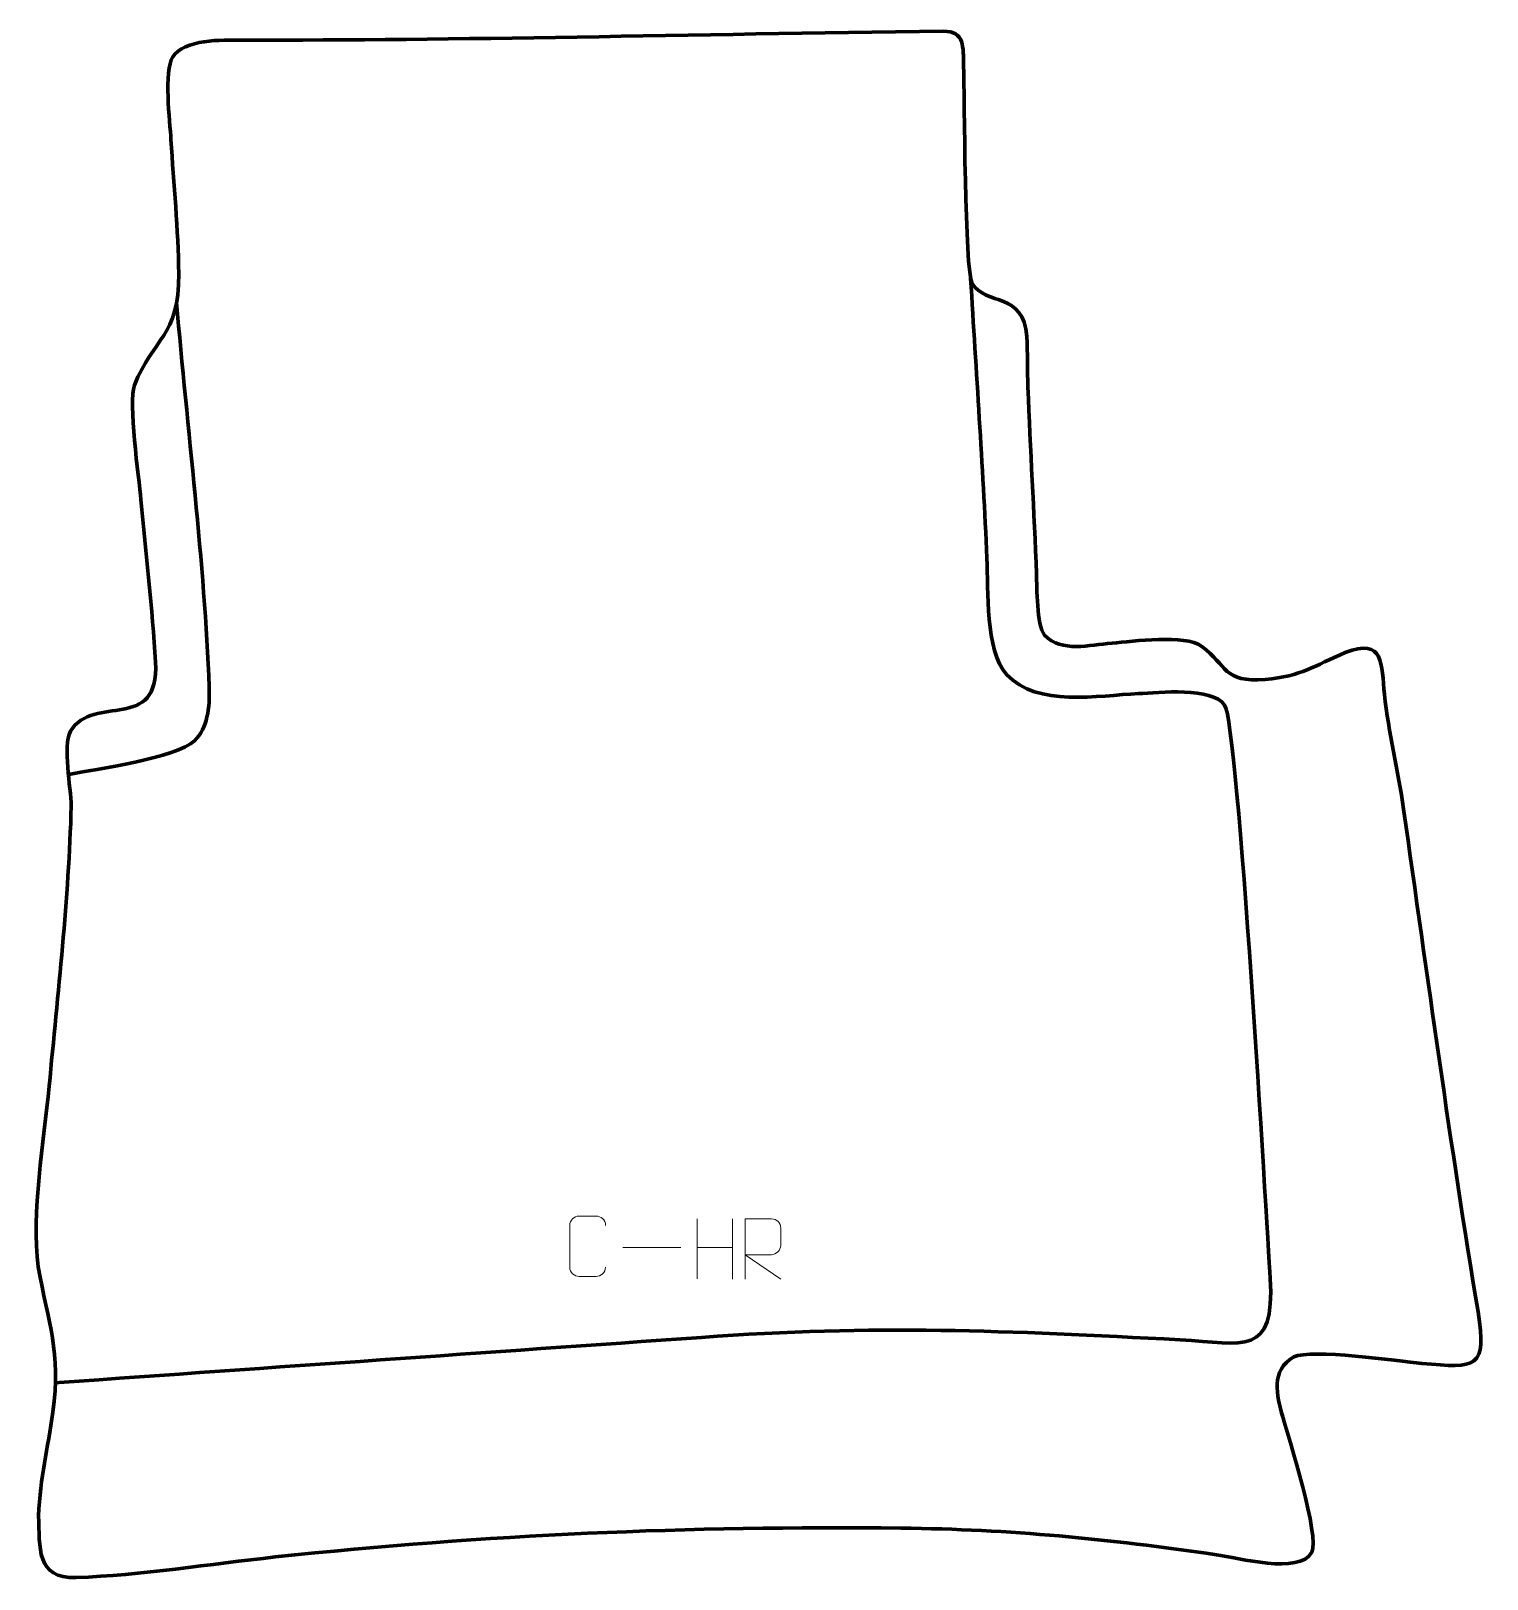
# Model space of a CAD drawing. Header units: millimetres. Extents: x 1157 to 1759, y 176 to 817.
import ezdxf

# ---------------------------------------------------------------- set-up
doc = ezdxf.new("R2010")
doc.units = ezdxf.units.MM
doc.header["$MEASUREMENT"] = 0
doc.layers.add('layer 1', color=7, linetype='Continuous', plot=False)
doc.layers.add('layer 2', color=7, linetype='Continuous')
doc.layers.add('layer 3', color=7, linetype='Continuous')

msp = doc.modelspace()

# ---------------------------------------------------------------- linework, layer by layer
at = {"layer": 'layer 1', "color": 250, "lineweight": 9}
for points in [[(1394.4029, 305.2457), (1394.2631, 302.9223), (1392.5859, 301.4427), (1390.4382, 301.4319), (1390.4382, 301.4319), (1388.1063, 301.4323), (1385.7744, 301.4323), (1383.4429, 301.4319), (1383.4429, 301.4319), (1381.5179, 301.3265), (1379.5458, 303.211), (1379.557, 305.2283), (1379.557, 305.2283), (1379.5574, 310.9984), (1379.5574, 316.7681), (1379.557, 322.5374), (1379.557, 322.5374), (1379.5612, 324.6755), (1381.3079, 326.3947), (1383.4603, 326.3812), (1383.4603, 326.3812), (1385.786, 326.3812), (1388.1121, 326.3812), (1390.4382, 326.3812), (1390.4382, 326.3812), (1392.3848, 326.4167), (1394.3762, 324.9252), (1394.4029, 322.4876)], [(1452.2229, 300.3042), (1452.2229, 300.3042), (1452.2229, 325.2577), (1452.2229, 325.2577), (1452.2229, 325.2577), (1455.8177, 325.2577), (1459.4132, 325.2577), (1463.0084, 325.2577), (1463.0084, 325.2577), (1465.3337, 325.22), (1466.891, 323.73), (1466.8869, 321.3636), (1466.8869, 321.3636), (1466.8865, 319.3281), (1466.8865, 316.2687), (1466.8869, 314.2327), (1466.8869, 314.2327), (1466.8804, 312.3572), (1465.0681, 310.4154), (1463.0586, 310.3963), (1463.0586, 310.3963), (1463.0586, 310.3963), (1452.2229, 310.3963), (1452.2229, 310.3963), (1452.2229, 310.3963), (1452.2229, 310.3963), (1466.8776, 300.3042), (1466.8776, 300.3042)]]:
    msp.add_open_spline(points, degree=3, knots=[0, 0, 0, 0, 0.125, 0.125, 0.125, 0.125, 0.25, 0.25, 0.25, 0.25, 0.375, 0.375, 0.375, 0.375, 0.5, 0.5, 0.5, 0.5, 0.625, 0.625, 0.625, 0.625, 0.75, 0.75, 0.75, 0.75, 1, 1, 1, 1], dxfattribs=at)
for points in [[(1432.2332, 325.2577), (1432.2332, 325.2577), (1432.2332, 300.4802), (1432.2332, 300.4802)], [(1446.8765, 325.2577), (1446.8765, 325.2577), (1446.8765, 300.3042), (1446.8765, 300.3042)], [(1401.5659, 313.3756), (1401.5659, 313.3756), (1425.5439, 313.3756), (1425.5439, 313.3756)], [(1432.2332, 313.3754), (1432.2332, 313.3754), (1446.8765, 313.3758), (1446.8765, 313.3758)]]:
    msp.add_open_spline(points, degree=3, dxfattribs=at)
at = {"layer": 'layer 2', "color": 140, "lineweight": 158}
for points, knots in [([(1545.4919, 714.3806), (1547.741, 675.8989), (1550.5441, 637.0785), (1552.2402, 598.6202), (1552.2402, 598.6202), (1552.8277, 585.2958), (1551.3955, 560.7793), (1560.3576, 550.4597), (1560.3576, 550.4597), (1573.1738, 536.8359), (1598.1328, 541.8102), (1615.0115, 542.6003), (1615.0115, 542.6003), (1623.4766, 543.0386), (1645.1982, 545.3643), (1650.6046, 537.841), (1650.6046, 537.841), (1656.1961, 530.0602), (1667.9138, 324.8162), (1669.4479, 300.5857), (1669.4479, 300.5857), (1671.4959, 267.9394), (1658.4999, 273.7741), (1632.1497, 275.1861), (1632.1497, 275.1861), (1560.8161, 279.0088), (1505.3206, 281.407), (1434.083, 276.2033), (1434.083, 276.2033), (1345.4689, 269.9924), (1256.8573, 263.7463), (1168.2443, 257.5202), (1168.2443, 257.5202), (1168.2443, 257.5202), (1166.7509, 257.4153), (1166.7509, 257.4153)], [0, 0, 0, 0, 0.1, 0.1, 0.1, 0.1, 0.2, 0.2, 0.2, 0.2, 0.3, 0.3, 0.3, 0.3, 0.4, 0.4, 0.4, 0.4, 0.5, 0.5, 0.5, 0.5, 0.6, 0.6, 0.6, 0.6, 0.7, 0.7, 0.7, 0.7, 0.8, 0.8, 0.8, 0.8, 1, 1, 1, 1]), ([(1172.0728, 509.1394), (1183.4048, 511.3297), (1216.941, 515.8995), (1224.2716, 523.0714), (1224.2716, 523.0714), (1229.6305, 528.3142), (1230.6453, 536.7606), (1230.3351, 545.2712), (1230.3351, 545.2712), (1228.477, 596.2701), (1221.1831, 652.9953), (1216.8619, 704.496)], [0, 0, 0, 0, 0.25, 0.25, 0.25, 0.25, 0.5, 0.5, 0.5, 0.5, 1, 1, 1, 1])]:
    msp.add_open_spline(points, degree=3, knots=knots, dxfattribs=at)
at = {"layer": 'layer 3', "color": 242, "lineweight": 158}
msp.add_open_spline([(1534.1491, 816.6819), (1543.1672, 816.7884), (1542.3389, 810.0935), (1542.5604, 802.3992), (1542.5604, 802.3992), (1542.8947, 790.7891), (1543.0042, 717.3709), (1546.1129, 712.2967), (1546.1129, 712.2967), (1551.9043, 702.8434), (1567.48, 709.1107), (1568.6788, 690.3151), (1568.6788, 690.3151), (1569.1197, 683.402), (1568.9715, 676.3659), (1569.1899, 669.4242), (1569.1899, 669.4242), (1570.1636, 643.605), (1571.7652, 617.902), (1572.7258, 592.0294), (1572.7258, 592.0294), (1572.9366, 586.3521), (1572.7997, 571.2002), (1576.0205, 566.7532), (1576.0205, 566.7532), (1583.4706, 559.3956), (1594.3774, 562.7654), (1604.0117, 563.4587), (1604.0117, 563.4587), (1613.0011, 564.1828), (1633.9585, 567.2637), (1641.1845, 562.1499), (1641.1845, 562.1499), (1651.6915, 554.1024), (1650.0174, 547.1861), (1667.4429, 548.3734), (1667.4429, 548.3734), (1682.5681, 549.9361), (1687.4553, 554.0185), (1700.488, 559.579), (1700.488, 559.579), (1716.724, 565.7939), (1715.4401, 554.7315), (1716.7446, 542.2271), (1716.7446, 542.2271), (1718.4772, 526.6373), (1722.4068, 510.6316), (1724.6746, 494.7626), (1724.6746, 494.7626), (1734.5411, 425.6113), (1744.0544, 355.5871), (1755.4804, 286.7273), (1755.4804, 286.7273), (1759.2056, 263.5167), (1754.9734, 263.2675), (1732.214, 265.4315), (1732.214, 265.4315), (1722.3082, 266.4559), (1686.3278, 271.5793), (1679.2134, 268.0986), (1679.2134, 268.0986), (1669.5996, 262.5385), (1672.0702, 252.3773), (1674.6773, 243.272), (1674.6773, 243.272), (1677.2981, 234.3555), (1690.0857, 193.5526), (1686.682, 187.2762), (1686.682, 187.2762), (1681.608, 177.92), (1656.0968, 184.9763), (1647.2121, 186.2852), (1647.2121, 186.2852), (1602.2111, 192.8136), (1562.2153, 196.7561), (1516.6526, 197.2773), (1516.6526, 197.2773), (1428.6502, 198.1933), (1345.1958, 194.6324), (1257.6558, 185.3276), (1257.6558, 185.3276), (1230.9128, 182.3944), (1201.9772, 177.7988), (1175.2993, 176.8194), (1175.2993, 176.8194), (1158.5627, 176.205), (1160.2429, 189.3781), (1159.7446, 202.3211), (1159.7446, 202.3211), (1160.3495, 218.59), (1163.5223, 229.8746), (1165.6846, 245.3039), (1165.6846, 245.3039), (1169.1828, 270.2664), (1163.6571, 282.0152), (1159.5885, 305.4483), (1159.5885, 305.4483), (1156.5782, 327.5991), (1162.0165, 357.3102), (1164.1258, 380.1459), (1164.1258, 380.1459), (1167.675, 418.252), (1172.2402, 457.8966), (1173.2484, 496.0673), (1173.2484, 496.0673), (1173.0767, 503.8085), (1169.7056, 520.7303), (1172.9469, 527.0408), (1172.9469, 527.0408), (1182.5184, 542.8079), (1209.6683, 526.0202), (1208.1472, 555.6036), (1208.1472, 555.6036), (1206.8671, 577.7399), (1204.0414, 600.6337), (1202.0944, 622.8651), (1202.0944, 622.8651), (1201.198, 632.0163), (1196.8933, 663.3767), (1199.3829, 670.1806), (1199.3829, 670.1806), (1207.1152, 689.8777), (1217.912, 690.0481), (1217.7477, 716.3949), (1217.7477, 716.3949), (1217.5574, 734.318), (1215.6173, 753.7356), (1214.5364, 771.8276), (1214.5364, 771.8276), (1214.0323, 779.4298), (1211.5068, 800.1519), (1215.2697, 806.0872), (1215.2697, 806.0872), (1219.9099, 813.4062), (1235.7504, 813.0614), (1243.7593, 813.0339), (1243.7593, 813.0339), (1332.8273, 812.7269), (1428.3042, 815.4314), (1534.1491, 816.6819)], degree=3, knots=[0, 0, 0, 0, 0.02777778, 0.02777778, 0.02777778, 0.02777778, 0.05555556, 0.05555556, 0.05555556, 0.05555556, 0.08333333, 0.08333333, 0.08333333, 0.08333333, 0.11111111, 0.11111111, 0.11111111, 0.11111111, 0.13888889, 0.13888889, 0.13888889, 0.13888889, 0.16666667, 0.16666667, 0.16666667, 0.16666667, 0.19444444, 0.19444444, 0.19444444, 0.19444444, 0.22222222, 0.22222222, 0.22222222, 0.22222222, 0.25, 0.25, 0.25, 0.25, 0.27777778, 0.27777778, 0.27777778, 0.27777778, 0.30555556, 0.30555556, 0.30555556, 0.30555556, 0.33333333, 0.33333333, 0.33333333, 0.33333333, 0.36111111, 0.36111111, 0.36111111, 0.36111111, 0.38888889, 0.38888889, 0.38888889, 0.38888889, 0.41666667, 0.41666667, 0.41666667, 0.41666667, 0.44444444, 0.44444444, 0.44444444, 0.44444444, 0.47222222, 0.47222222, 0.47222222, 0.47222222, 0.5, 0.5, 0.5, 0.5, 0.52777778, 0.52777778, 0.52777778, 0.52777778, 0.55555556, 0.55555556, 0.55555556, 0.55555556, 0.58333333, 0.58333333, 0.58333333, 0.58333333, 0.61111111, 0.61111111, 0.61111111, 0.61111111, 0.63888889, 0.63888889, 0.63888889, 0.63888889, 0.66666667, 0.66666667, 0.66666667, 0.66666667, 0.69444444, 0.69444444, 0.69444444, 0.69444444, 0.72222222, 0.72222222, 0.72222222, 0.72222222, 0.75, 0.75, 0.75, 0.75, 0.77777778, 0.77777778, 0.77777778, 0.77777778, 0.80555556, 0.80555556, 0.80555556, 0.80555556, 0.83333333, 0.83333333, 0.83333333, 0.83333333, 0.86111111, 0.86111111, 0.86111111, 0.86111111, 0.88888889, 0.88888889, 0.88888889, 0.88888889, 0.91666667, 0.91666667, 0.91666667, 0.91666667, 0.94444444, 0.94444444, 0.94444444, 0.94444444, 1, 1, 1, 1], dxfattribs=at)

doc.saveas('drawing.dxf')
